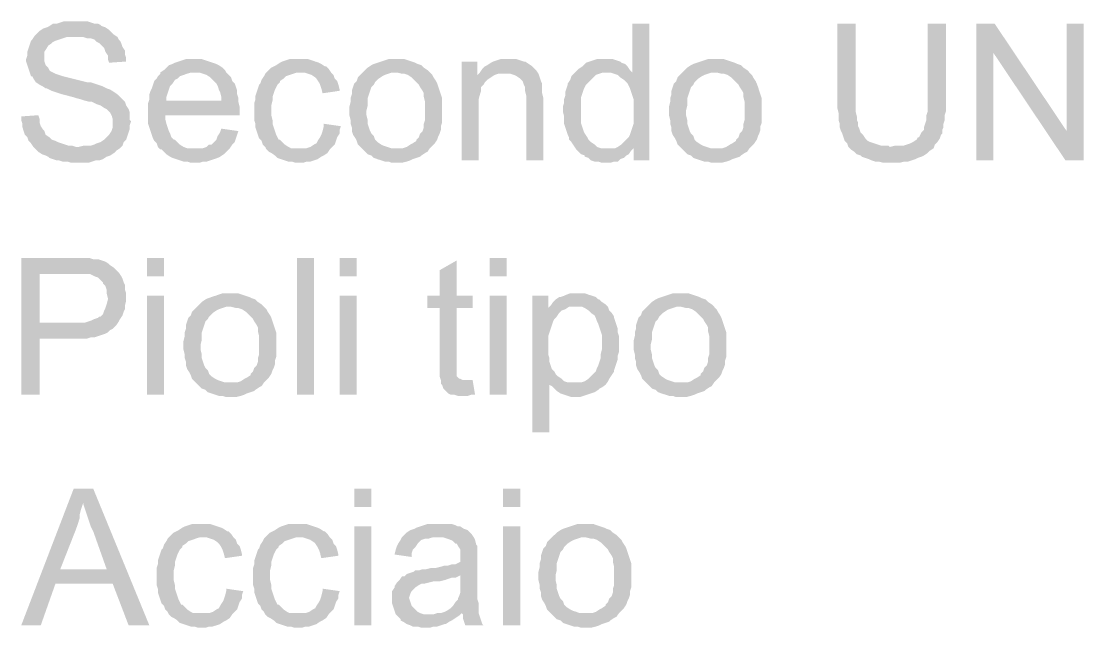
# Model space of a CAD drawing. Header units: millimetres. Extents: x -35.3 to 0.3, y 0.4 to 20.6.
# Drawn here: x -34.538 to -33.812, y 4.628 to 5.042 of the extents above; entities that cross this region are included whole.
import ezdxf

# ---------------------------------------------------------------- set-up
doc = ezdxf.new("R2010")
doc.units = ezdxf.units.MM
doc.layers.add('PDF _Riempimenti solidi', color=7, linetype='Continuous')

msp = doc.modelspace()

# ---------------------------------------------------------------- hatches: boundary and pattern name
at = {"layer": 'PDF _Riempimenti solidi', "transparency": 33554559}
for points in [[(-34.501, 5.04184), (-34.5085, 5.04184), (-34.511, 5.04101), (-34.5135, 5.04017), (-34.516, 5.04017), (-34.5185, 5.03851), (-34.52017, 5.03767), (-34.52267, 5.03684), (-34.52517, 5.03517), (-34.52683, 5.03351), (-34.5285, 5.03184), (-34.53017, 5.02934), (-34.531, 5.02851), (-34.5335, 5.02101), (-34.5335, 5.01851), (-34.53433, 5.01601), (-34.53433, 5.01434), (-34.5335, 5.01184), (-34.531, 5.00434), (-34.53017, 5.00434), (-34.52933, 5.00267), (-34.52767, 5.00017), (-34.52517, 4.99851), (-34.5235, 4.99767), (-34.521, 4.99601), (-34.52017, 4.99601), (-34.5185, 4.99517), (-34.51683, 4.99434), (-34.51183, 4.99267), (-34.50933, 4.99184), (-34.506, 4.99101), (-34.50267, 4.99017), (-34.50017, 4.98934), (-34.49683, 4.98851), (-34.49433, 4.98767), (-34.491, 4.98684), (-34.48933, 4.98684), (-34.48767, 4.98601), (-34.486, 4.98517), (-34.4835, 4.98434), (-34.481, 4.98267), (-34.47933, 4.98184), (-34.47767, 4.98017), (-34.47683, 4.97934), (-34.476, 4.97767), (-34.47517, 4.97517), (-34.47517, 4.96934), (-34.476, 4.96684), (-34.47767, 4.96434), (-34.481, 4.96101), (-34.4835, 4.95934), (-34.486, 4.95851), (-34.48767, 4.95767), (-34.49017, 4.95684), (-34.49517, 4.95684), (-34.4985, 4.95601), (-34.52933, 4.95601), (-34.526, 4.95267), (-34.5235, 4.95101), (-34.521, 4.95017), (-34.51933, 4.94934), (-34.5185, 4.94851), (-34.516, 4.94767), (-34.5135, 4.94684), (-34.51183, 4.94684), (-34.50933, 4.94601), (-34.506, 4.94601), (-34.5035, 4.94517), (-34.49183, 4.94517), (-34.48683, 4.94684), (-34.48433, 4.94684), (-34.48183, 4.94767), (-34.47933, 4.94934), (-34.47683, 4.95017), (-34.47433, 4.95184), (-34.47267, 4.95351), (-34.47017, 4.95517), (-34.4685, 4.95684), (-34.46767, 4.95934), (-34.466, 4.96101), (-34.46517, 4.96351), (-34.46433, 4.96601), (-34.4635, 4.96851), (-34.4635, 4.97101), (-34.46267, 4.97351), (-34.4635, 4.97434), (-34.4635, 4.97934), (-34.46433, 4.98184), (-34.466, 4.98434), (-34.46683, 4.98684), (-34.47017, 4.99017), (-34.47183, 4.99184), (-34.47433, 4.99351), (-34.47683, 4.99517), (-34.47933, 4.99601), (-34.481, 4.99684), (-34.48267, 4.99767), (-34.48767, 4.99934), (-34.49017, 5.00017), (-34.49267, 5.00017), (-34.50933, 5.00434), (-34.51183, 5.00517), (-34.51433, 5.00601), (-34.516, 5.00684), (-34.51767, 5.00767), (-34.5185, 5.00851), (-34.51933, 5.01017), (-34.521, 5.01184), (-34.52183, 5.01434), (-34.52183, 5.02101), (-34.52017, 5.02351), (-34.51933, 5.02517), (-34.51683, 5.02684), (-34.516, 5.02767), (-34.51433, 5.02851), (-34.51183, 5.02934), (-34.50933, 5.03017), (-34.50683, 5.03101), (-34.47183, 5.03101), (-34.47433, 5.03267), (-34.476, 5.03434), (-34.47767, 5.03601), (-34.48017, 5.03767), (-34.48267, 5.03851), (-34.4835, 5.03934), (-34.48517, 5.04017), (-34.48767, 5.04017), (-34.49017, 5.04101), (-34.49267, 5.04184), (-34.4985, 5.04184)], [(-34.1085, 5.04017), (-34.12017, 5.04017), (-34.12017, 5.00684), (-34.13767, 5.00684), (-34.13517, 5.00684), (-34.13267, 5.00601), (-34.13017, 5.00517), (-34.1285, 5.00351), (-34.126, 5.00184), (-34.12433, 5.00017), (-34.1235, 4.99934), (-34.12183, 4.99601), (-34.121, 4.99351), (-34.12017, 4.99101), (-34.11933, 4.98851), (-34.11933, 4.97184), (-34.12017, 4.96934), (-34.12183, 4.96434), (-34.12267, 4.96267), (-34.126, 4.95934), (-34.12767, 4.95767), (-34.13017, 4.95601), (-34.13183, 4.95517), (-34.11933, 4.95517), (-34.11933, 4.94684), (-34.1085, 4.94684)], [(-33.96767, 5.04017), (-33.98017, 5.04017), (-33.98017, 4.98267), (-33.97933, 4.97934), (-33.97933, 4.97434), (-33.9785, 4.97184), (-33.9785, 4.96934), (-33.97767, 4.96684), (-33.97683, 4.96517), (-33.97517, 4.96017), (-33.9735, 4.95851), (-33.97267, 4.95601), (-33.94433, 4.95601), (-33.94517, 4.95684), (-33.95017, 4.95684), (-33.95267, 4.95767), (-33.95517, 4.95851), (-33.95767, 4.95934), (-33.95933, 4.96017), (-33.961, 4.96184), (-33.96267, 4.96434), (-33.96433, 4.96601), (-33.96517, 4.96851), (-33.966, 4.97017), (-33.966, 4.97267), (-33.96683, 4.97434), (-33.96683, 4.97684), (-33.96767, 4.98017), (-33.96767, 4.98684)], [(-33.906, 5.04017), (-33.9185, 5.04017), (-33.9185, 4.98017), (-33.91933, 4.97767), (-33.91933, 4.97434), (-33.92017, 4.97184), (-33.921, 4.96934), (-33.921, 4.96767), (-33.92267, 4.96601), (-33.9235, 4.96434), (-33.92433, 4.96267), (-33.92517, 4.96267), (-33.926, 4.96101), (-33.9285, 4.95934), (-33.93017, 4.95851), (-33.93267, 4.95767), (-33.93517, 4.95684), (-33.941, 4.95684), (-33.94433, 4.95601), (-33.97267, 4.95601), (-33.971, 4.95434), (-33.9685, 4.95267), (-33.96683, 4.95101), (-33.96433, 4.95017), (-33.9635, 4.94934), (-33.961, 4.94851), (-33.9585, 4.94767), (-33.95683, 4.94684), (-33.95433, 4.94601), (-33.95183, 4.94601), (-33.9485, 4.94517), (-33.93767, 4.94517), (-33.93433, 4.94601), (-33.93183, 4.94601), (-33.92933, 4.94684), (-33.92683, 4.94767), (-33.92517, 4.94851), (-33.92267, 4.94934), (-33.921, 4.95017), (-33.9185, 4.95184), (-33.91683, 4.95351), (-33.91433, 4.95517), (-33.9135, 4.95767), (-33.91183, 4.95934), (-33.91017, 4.96184), (-33.90933, 4.96434), (-33.9085, 4.96517), (-33.9085, 4.96767), (-33.90767, 4.96934), (-33.90767, 4.97184), (-33.90683, 4.97434), (-33.90683, 4.97767), (-33.906, 4.98017), (-33.906, 4.98601)], [(-33.87267, 5.04017), (-33.88517, 5.04017), (-33.88517, 4.94684), (-33.8735, 4.94684), (-33.8735, 5.02017)], [(-33.87267, 5.04017), (-33.8735, 5.02017), (-33.82433, 4.94684), (-33.8235, 4.96684)], [(-33.81183, 5.04017), (-33.8235, 5.04017), (-33.8235, 4.96684), (-33.82433, 4.94684), (-33.81183, 4.94684)], [(-34.47183, 5.03101), (-34.50017, 5.03101), (-34.49517, 5.03101), (-34.49267, 5.03017), (-34.49017, 5.03017), (-34.48767, 5.02934), (-34.486, 5.02767), (-34.48433, 5.02684), (-34.481, 5.02351), (-34.48017, 5.02101), (-34.4785, 5.01851), (-34.4785, 5.01601), (-34.47767, 5.01351), (-34.466, 5.01434), (-34.466, 5.01684), (-34.46683, 5.01934), (-34.46683, 5.02184), (-34.4685, 5.02434), (-34.46933, 5.02684), (-34.47017, 5.02851), (-34.471, 5.02934)], [(-34.41933, 5.01601), (-34.42517, 5.01601), (-34.42767, 5.01517), (-34.43267, 5.01351), (-34.43433, 5.01267), (-34.43683, 5.01184), (-34.4385, 5.01017), (-34.44017, 5.00851), (-34.44267, 5.00684), (-34.416, 5.00684), (-34.4135, 5.00601), (-34.411, 5.00517), (-34.4085, 5.00351), (-34.40433, 4.99934), (-34.4035, 4.99767), (-34.40267, 4.99517), (-34.40183, 4.99351), (-34.401, 4.99017), (-34.401, 4.98767), (-34.4385, 4.98767), (-34.38933, 4.98684), (-34.38933, 4.98934), (-34.39017, 4.99184), (-34.39017, 4.99434), (-34.39183, 4.99934), (-34.3935, 5.00101), (-34.39433, 5.00351), (-34.39767, 5.00684), (-34.3985, 5.00851), (-34.40017, 5.01017), (-34.40267, 5.01184), (-34.40433, 5.01267), (-34.40683, 5.01351), (-34.41183, 5.01517), (-34.41433, 5.01601), (-34.41683, 5.01601)], [(-34.34767, 5.01601), (-34.35433, 5.01601), (-34.35683, 5.01517), (-34.35933, 5.01434), (-34.361, 5.01351), (-34.3635, 5.01184), (-34.36683, 5.01017), (-34.3685, 5.00851), (-34.371, 5.00601), (-34.37183, 5.00434), (-34.3735, 5.00184), (-34.37433, 4.99934), (-34.37517, 4.99851), (-34.376, 4.99601), (-34.37683, 4.99351), (-34.37767, 4.99101), (-34.37767, 4.98851), (-34.3785, 4.98601), (-34.3785, 4.97434), (-34.37767, 4.97184), (-34.37767, 4.96934), (-34.376, 4.96434), (-34.37517, 4.96184), (-34.3735, 4.96017), (-34.37267, 4.95767), (-34.371, 4.95601), (-34.37017, 4.95434), (-34.34767, 4.95517), (-34.3535, 4.95517), (-34.35517, 4.95601), (-34.35767, 4.95767), (-34.35933, 4.95934), (-34.361, 4.96101), (-34.36183, 4.96101), (-34.3635, 4.96434), (-34.36517, 4.96934), (-34.366, 4.97184), (-34.366, 4.97434), (-34.36683, 4.97767), (-34.36683, 4.98434), (-34.366, 4.98767), (-34.366, 4.99017), (-34.36517, 4.99267), (-34.36433, 4.99517), (-34.36267, 4.99851), (-34.361, 5.00017), (-34.361, 5.00101), (-34.3585, 5.00267), (-34.35683, 5.00434), (-34.35183, 5.00601), (-34.34933, 5.00684), (-34.326, 5.00684), (-34.32767, 5.00934), (-34.32933, 5.01101), (-34.33017, 5.01101), (-34.33267, 5.01267), (-34.33433, 5.01351), (-34.33683, 5.01434), (-34.34183, 5.01601), (-34.34433, 5.01601)], [(-34.28183, 5.01601), (-34.28683, 5.01601), (-34.28933, 5.01517), (-34.29433, 5.01351), (-34.29683, 5.01267), (-34.2985, 5.01184), (-34.301, 5.01017), (-34.30433, 5.00684), (-34.281, 5.00684), (-34.27767, 5.00601), (-34.276, 5.00601), (-34.2735, 5.00517), (-34.271, 5.00351), (-34.26933, 5.00184), (-34.266, 4.99851), (-34.26517, 4.99684), (-34.2635, 4.99434), (-34.26267, 4.99267), (-34.26267, 4.99017), (-34.26183, 4.98684), (-34.26183, 4.97434), (-34.26267, 4.97184), (-34.26267, 4.96934), (-34.2635, 4.96684), (-34.26517, 4.96517), (-34.266, 4.96267), (-34.26767, 4.96101), (-34.26767, 4.96017), (-34.27017, 4.95851), (-34.27183, 4.95767), (-34.27433, 4.95601), (-34.27683, 4.95517), (-34.28183, 4.95517), (-34.30433, 4.95434), (-34.301, 4.95101), (-34.2985, 4.95017), (-34.29683, 4.94851), (-34.29433, 4.94767), (-34.28933, 4.94601), (-34.28683, 4.94601), (-34.28433, 4.94517), (-34.27767, 4.94517), (-34.27433, 4.94601), (-34.27183, 4.94684), (-34.27017, 4.94767), (-34.26767, 4.94851), (-34.26517, 4.94934), (-34.26433, 4.95017), (-34.26183, 4.95184), (-34.26017, 4.95267), (-34.2585, 4.95517), (-34.25517, 4.95851), (-34.2535, 4.96101), (-34.25267, 4.96351), (-34.25183, 4.96517), (-34.251, 4.96767), (-34.251, 4.97017), (-34.25017, 4.97267), (-34.25017, 4.98934), (-34.251, 4.99184), (-34.2535, 4.99934), (-34.25433, 5.00101), (-34.256, 5.00351), (-34.25683, 5.00517), (-34.2585, 5.00684), (-34.26017, 5.00851), (-34.26267, 5.01017), (-34.26433, 5.01184), (-34.26683, 5.01267), (-34.2685, 5.01351), (-34.2735, 5.01517), (-34.276, 5.01601), (-34.2785, 5.01601)], [(-34.20433, 5.01601), (-34.21017, 5.01601), (-34.21267, 5.01517), (-34.21517, 5.01434), (-34.21683, 5.01351), (-34.21933, 5.01184), (-34.221, 5.01101), (-34.22267, 5.00934), (-34.22433, 5.00684), (-34.20683, 5.00601), (-34.2035, 5.00601), (-34.201, 5.00517), (-34.19933, 5.00434), (-34.19683, 5.00267), (-34.19517, 5.00101), (-34.19433, 4.99851), (-34.1935, 4.99684), (-34.1935, 4.99434), (-34.19267, 4.99101), (-34.19267, 4.94684), (-34.181, 4.94684), (-34.181, 4.98934), (-34.18183, 4.99267), (-34.18183, 4.99934), (-34.18267, 5.00101), (-34.18433, 5.00601), (-34.186, 5.00851), (-34.18683, 5.00934), (-34.1885, 5.01101), (-34.191, 5.01267), (-34.1935, 5.01434), (-34.19433, 5.01434), (-34.19683, 5.01517), (-34.19933, 5.01601), (-34.20183, 5.01601)], [(-34.1385, 5.01601), (-34.14433, 5.01601), (-34.14683, 5.01517), (-34.14933, 5.01434), (-34.15183, 5.01351), (-34.1535, 5.01184), (-34.15433, 5.01101), (-34.15683, 5.00934), (-34.1585, 5.00767), (-34.16183, 5.00434), (-34.16267, 5.00184), (-34.16433, 4.99934), (-34.16433, 4.99851), (-34.16517, 4.99601), (-34.166, 4.99351), (-34.166, 4.99101), (-34.16683, 4.98851), (-34.16683, 4.98601), (-34.16767, 4.98351), (-34.16767, 4.98017), (-34.16683, 4.97684), (-34.16683, 4.97184), (-34.166, 4.96934), (-34.16517, 4.96684), (-34.16433, 4.96434), (-34.1635, 4.96267), (-34.1635, 4.96101), (-34.16183, 4.95934), (-34.1585, 4.95434), (-34.13683, 4.95517), (-34.14183, 4.95517), (-34.14433, 4.95601), (-34.146, 4.95767), (-34.1485, 4.95934), (-34.15017, 4.96101), (-34.151, 4.96267), (-34.15267, 4.96517), (-34.1535, 4.96684), (-34.15433, 4.96934), (-34.15517, 4.97184), (-34.15517, 4.99017), (-34.15433, 4.99267), (-34.1535, 4.99517), (-34.15267, 4.99684), (-34.15183, 4.99851), (-34.15017, 5.00017), (-34.14683, 5.00351), (-34.14517, 5.00517), (-34.14267, 5.00601), (-34.14017, 5.00684), (-34.12017, 5.00684), (-34.12183, 5.00851), (-34.1235, 5.01101), (-34.12517, 5.01267), (-34.12767, 5.01351), (-34.1285, 5.01434), (-34.1335, 5.01601), (-34.136, 5.01601)], [(-34.0635, 5.01601), (-34.0685, 5.01601), (-34.071, 5.01517), (-34.0735, 5.01434), (-34.0785, 5.01267), (-34.08017, 5.01184), (-34.08267, 5.01017), (-34.08433, 5.00851), (-34.086, 5.00684), (-34.06267, 5.00684), (-34.05933, 5.00601), (-34.05767, 5.00601), (-34.05517, 5.00517), (-34.05267, 5.00351), (-34.04933, 5.00017), (-34.04767, 4.99851), (-34.04683, 4.99684), (-34.04517, 4.99434), (-34.04433, 4.99267), (-34.04433, 4.99017), (-34.0435, 4.98684), (-34.0435, 4.97434), (-34.04433, 4.97184), (-34.04433, 4.96934), (-34.04517, 4.96684), (-34.04683, 4.96517), (-34.04767, 4.96267), (-34.04933, 4.96101), (-34.04933, 4.96017), (-34.05183, 4.95851), (-34.0535, 4.95767), (-34.056, 4.95601), (-34.0585, 4.95517), (-34.0635, 4.95517), (-34.086, 4.95434), (-34.08433, 4.95267), (-34.08267, 4.95101), (-34.08017, 4.95017), (-34.0785, 4.94851), (-34.0735, 4.94684), (-34.071, 4.94601), (-34.0685, 4.94601), (-34.066, 4.94517), (-34.05933, 4.94517), (-34.056, 4.94601), (-34.0535, 4.94684), (-34.05183, 4.94767), (-34.04933, 4.94851), (-34.04683, 4.94934), (-34.046, 4.95017), (-34.0435, 4.95184), (-34.04183, 4.95267), (-34.04017, 4.95517), (-34.03683, 4.95851), (-34.03517, 4.96101), (-34.03433, 4.96351), (-34.0335, 4.96517), (-34.03267, 4.96767), (-34.03267, 4.97017), (-34.03183, 4.97267), (-34.03183, 4.98934), (-34.03267, 4.99184), (-34.0335, 4.99434), (-34.03433, 4.99684), (-34.03517, 4.99934), (-34.036, 5.00101), (-34.03767, 5.00351), (-34.0385, 5.00517), (-34.04017, 5.00684), (-34.04183, 5.00851), (-34.04433, 5.01017), (-34.046, 5.01184), (-34.0485, 5.01267), (-34.05017, 5.01351), (-34.05267, 5.01434), (-34.05767, 5.01601), (-34.06017, 5.01601)], [(-34.226, 5.01434), (-34.23683, 5.01434), (-34.23683, 4.94684), (-34.22517, 4.94684), (-34.22517, 4.98851), (-34.22433, 4.99184), (-34.2235, 4.99434), (-34.2235, 4.99684), (-34.22183, 4.99851), (-34.221, 5.00017), (-34.21933, 5.00184), (-34.21683, 5.00351), (-34.21433, 5.00517), (-34.226, 5.00517)], [(-34.44267, 5.00684), (-34.44267, 5.00601), (-34.44433, 5.00434), (-34.44517, 5.00267), (-34.44683, 5.00101), (-34.4485, 4.99601), (-34.44933, 4.99434), (-34.45017, 4.99184), (-34.45017, 4.98851), (-34.451, 4.98601), (-34.451, 4.97184), (-34.45017, 4.96934), (-34.44767, 4.96184), (-34.44683, 4.96017), (-34.44517, 4.95851), (-34.44433, 4.95601), (-34.44267, 4.95434), (-34.4185, 4.95517), (-34.42433, 4.95517), (-34.42683, 4.95601), (-34.42933, 4.95767), (-34.43267, 4.96101), (-34.4335, 4.96101), (-34.43517, 4.96267), (-34.436, 4.96517), (-34.43683, 4.96684), (-34.43767, 4.96934), (-34.4385, 4.97184), (-34.43933, 4.97517), (-34.43933, 4.97767), (-34.3885, 4.97767), (-34.3885, 4.98351), (-34.38933, 4.98684), (-34.4385, 4.98767), (-34.4385, 4.99017), (-34.43767, 4.99267), (-34.43683, 4.99517), (-34.436, 4.99767), (-34.43433, 4.99934), (-34.43267, 5.00184), (-34.431, 5.00267), (-34.42933, 5.00434), (-34.42433, 5.00601), (-34.42183, 5.00684), (-34.41933, 5.00684)], [(-34.326, 5.00684), (-34.34683, 5.00684), (-34.34433, 5.00684), (-34.34183, 5.00601), (-34.33933, 5.00517), (-34.33683, 5.00351), (-34.336, 5.00267), (-34.33433, 5.00017), (-34.3335, 4.99851), (-34.33267, 4.99601), (-34.33183, 4.99267), (-34.32017, 4.99434), (-34.32017, 4.99517), (-34.321, 4.99851), (-34.32183, 5.00101), (-34.3235, 5.00267), (-34.32433, 5.00517)], [(-34.30433, 5.00684), (-34.30767, 5.00351), (-34.3085, 5.00101), (-34.31017, 4.99934), (-34.311, 4.99684), (-34.31183, 4.99434), (-34.31183, 4.99184), (-34.31267, 4.98934), (-34.31267, 4.98684), (-34.3135, 4.98351), (-34.3135, 4.97767), (-34.31267, 4.97434), (-34.31267, 4.97184), (-34.31183, 4.96934), (-34.31183, 4.96684), (-34.311, 4.96434), (-34.30933, 4.96184), (-34.3085, 4.96017), (-34.30767, 4.95767), (-34.30433, 4.95434), (-34.28183, 4.95517), (-34.28517, 4.95517), (-34.28767, 4.95601), (-34.29017, 4.95684), (-34.29183, 4.95767), (-34.29433, 4.95934), (-34.296, 4.96101), (-34.29683, 4.96351), (-34.2985, 4.96517), (-34.29933, 4.96684), (-34.30017, 4.96934), (-34.301, 4.97184), (-34.301, 4.97434), (-34.30183, 4.97767), (-34.30183, 4.98101), (-34.301, 4.98434), (-34.301, 4.98934), (-34.30017, 4.99184), (-34.29933, 4.99434), (-34.2985, 4.99684), (-34.29683, 4.99851), (-34.296, 5.00017), (-34.2935, 5.00267), (-34.291, 5.00434), (-34.28933, 5.00517), (-34.28683, 5.00601), (-34.28433, 5.00684), (-34.28183, 5.00684)], [(-34.22433, 5.00684), (-34.226, 5.00517), (-34.21433, 5.00517), (-34.21183, 5.00601), (-34.20683, 5.00601)], [(-34.086, 5.00684), (-34.08767, 5.00517), (-34.08933, 5.00351), (-34.09017, 5.00101), (-34.09183, 4.99934), (-34.0935, 4.99434), (-34.0935, 4.99184), (-34.09433, 4.98934), (-34.09433, 4.98684), (-34.09517, 4.98351), (-34.09517, 4.97767), (-34.09433, 4.97434), (-34.09433, 4.97184), (-34.0935, 4.96934), (-34.0935, 4.96684), (-34.09267, 4.96434), (-34.091, 4.96184), (-34.09017, 4.96017), (-34.08933, 4.95767), (-34.08767, 4.95601), (-34.086, 4.95434), (-34.0635, 4.95517), (-34.06683, 4.95517), (-34.07183, 4.95684), (-34.0735, 4.95767), (-34.076, 4.95934), (-34.07767, 4.96101), (-34.0785, 4.96351), (-34.08017, 4.96517), (-34.081, 4.96684), (-34.08183, 4.96934), (-34.08267, 4.97184), (-34.08267, 4.97434), (-34.0835, 4.97767), (-34.0835, 4.98101), (-34.08267, 4.98434), (-34.08267, 4.98934), (-34.08183, 4.99184), (-34.08017, 4.99684), (-34.0785, 4.99851), (-34.07767, 5.00017), (-34.07683, 5.00101), (-34.07517, 5.00267), (-34.07267, 5.00434), (-34.071, 5.00517), (-34.066, 5.00684), (-34.0635, 5.00684)], [(-34.526, 4.97767), (-34.53767, 4.97684), (-34.53767, 4.97434), (-34.53683, 4.97184), (-34.53683, 4.96934), (-34.536, 4.96684), (-34.53517, 4.96434), (-34.5335, 4.96267), (-34.53267, 4.96017), (-34.531, 4.95851), (-34.52933, 4.95601), (-34.4985, 4.95601), (-34.50017, 4.95601), (-34.50267, 4.95684), (-34.50517, 4.95684), (-34.50767, 4.95767), (-34.51267, 4.95934), (-34.51433, 4.96017), (-34.51683, 4.96101), (-34.5185, 4.96267), (-34.521, 4.96434), (-34.52183, 4.96684), (-34.52267, 4.96767), (-34.52433, 4.97017), (-34.52517, 4.97267), (-34.52517, 4.97517)], [(-34.401, 4.96851), (-34.40183, 4.96601), (-34.4035, 4.96351), (-34.40433, 4.96101), (-34.40767, 4.95767), (-34.40933, 4.95767), (-34.411, 4.95601), (-34.4135, 4.95517), (-34.4185, 4.95517), (-34.44267, 4.95434), (-34.44183, 4.95434), (-34.4385, 4.95101), (-34.436, 4.94934), (-34.43433, 4.94851), (-34.43183, 4.94767), (-34.42933, 4.94684), (-34.42683, 4.94601), (-34.42433, 4.94601), (-34.42183, 4.94517), (-34.416, 4.94517), (-34.4135, 4.94601), (-34.411, 4.94601), (-34.4085, 4.94684), (-34.4035, 4.94851), (-34.40183, 4.94934), (-34.39933, 4.95101), (-34.39683, 4.95351), (-34.39517, 4.95517), (-34.3935, 4.95767), (-34.39183, 4.95934), (-34.39017, 4.96434), (-34.38933, 4.96684)], [(-34.331, 4.97184), (-34.331, 4.97017), (-34.33183, 4.96684), (-34.33267, 4.96434), (-34.3335, 4.96267), (-34.33517, 4.96017), (-34.336, 4.95851), (-34.33767, 4.95767), (-34.34017, 4.95601), (-34.34267, 4.95517), (-34.34767, 4.95517), (-34.37017, 4.95434), (-34.3685, 4.95267), (-34.36683, 4.95184), (-34.36433, 4.95017), (-34.36267, 4.94851), (-34.35767, 4.94684), (-34.35517, 4.94601), (-34.35267, 4.94601), (-34.35017, 4.94517), (-34.34517, 4.94517), (-34.34267, 4.94601), (-34.34017, 4.94601), (-34.33767, 4.94684), (-34.33517, 4.94767), (-34.33267, 4.94934), (-34.331, 4.95017), (-34.3285, 4.95184), (-34.32683, 4.95434), (-34.32517, 4.95601), (-34.3235, 4.95767), (-34.32183, 4.96267), (-34.32017, 4.96517), (-34.32017, 4.96767), (-34.31933, 4.97017)], [(-34.13183, 4.95517), (-34.13683, 4.95517), (-34.1585, 4.95434), (-34.15517, 4.95101), (-34.15267, 4.95017), (-34.15267, 4.94934), (-34.15017, 4.94851), (-34.1485, 4.94684), (-34.146, 4.94601), (-34.1435, 4.94601), (-34.141, 4.94517), (-34.13517, 4.94517), (-34.13267, 4.94601), (-34.13017, 4.94601), (-34.1285, 4.94767), (-34.126, 4.94851), (-34.12433, 4.95017), (-34.12267, 4.95101), (-34.121, 4.95351), (-34.11933, 4.95517)], [(-34.50183, 4.88017), (-34.53767, 4.88017), (-34.53767, 4.78684), (-34.52517, 4.78684), (-34.52517, 4.82517), (-34.49267, 4.82517), (-34.49017, 4.82601), (-34.48767, 4.82601), (-34.48267, 4.82767), (-34.48017, 4.82851), (-34.4785, 4.82934), (-34.47683, 4.83101), (-34.47517, 4.83184), (-34.4735, 4.83351), (-34.47267, 4.83434), (-34.52517, 4.83601), (-34.52517, 4.86934), (-34.501, 4.86934), (-34.471, 4.87017), (-34.47433, 4.87351), (-34.47683, 4.87517), (-34.47767, 4.87601), (-34.48017, 4.87767), (-34.48267, 4.87851), (-34.48517, 4.87934), (-34.4885, 4.87934), (-34.491, 4.88017), (-34.49933, 4.88017)], [(-34.44017, 4.86767), (-34.44017, 4.88017), (-34.45184, 4.88017), (-34.45184, 4.86767)], [(-34.33767, 4.78684), (-34.33767, 4.88017), (-34.34933, 4.88017), (-34.34933, 4.78684)], [(-34.3085, 4.86767), (-34.3085, 4.88017), (-34.32017, 4.88017), (-34.32017, 4.86767)], [(-34.24017, 4.87851), (-34.25183, 4.87184), (-34.25183, 4.85434), (-34.26017, 4.85434), (-34.26017, 4.84601), (-34.25183, 4.84601), (-34.25183, 4.79934), (-34.251, 4.79684), (-34.23433, 4.79684), (-34.236, 4.79684), (-34.23767, 4.79767), (-34.2385, 4.79767), (-34.24017, 4.79934), (-34.24017, 4.84601), (-34.22933, 4.84601), (-34.22933, 4.85434), (-34.24017, 4.85434)], [(-34.206, 4.86767), (-34.206, 4.88017), (-34.21767, 4.88017), (-34.21767, 4.86767)], [(-34.471, 4.87017), (-34.501, 4.86934), (-34.491, 4.86934), (-34.48767, 4.86767), (-34.48517, 4.86684), (-34.4835, 4.86517), (-34.48183, 4.86351), (-34.48183, 4.86267), (-34.48017, 4.86101), (-34.47933, 4.85851), (-34.47933, 4.85601), (-34.4785, 4.85267), (-34.4785, 4.85184), (-34.47933, 4.84851), (-34.48017, 4.84601), (-34.481, 4.84434), (-34.48183, 4.84184), (-34.4835, 4.84017), (-34.48433, 4.84017), (-34.48517, 4.83934), (-34.48767, 4.83851), (-34.48933, 4.83767), (-34.49183, 4.83684), (-34.49433, 4.83601), (-34.52517, 4.83601), (-34.47267, 4.83434), (-34.471, 4.83684), (-34.47017, 4.83851), (-34.4685, 4.84101), (-34.46767, 4.84351), (-34.46683, 4.84517), (-34.46683, 4.84767), (-34.466, 4.85101), (-34.466, 4.85601), (-34.46683, 4.85851), (-34.46683, 4.86184), (-34.46767, 4.86351), (-34.4685, 4.86601), (-34.46933, 4.86767)], [(-34.39517, 4.85601), (-34.40017, 4.85601), (-34.40517, 4.85434), (-34.40767, 4.85351), (-34.41017, 4.85267), (-34.41183, 4.85184), (-34.41433, 4.85017), (-34.41767, 4.84684), (-34.39433, 4.84684), (-34.391, 4.84601), (-34.38933, 4.84601), (-34.38683, 4.84517), (-34.38433, 4.84351), (-34.38267, 4.84184), (-34.37933, 4.83851), (-34.3785, 4.83684), (-34.37683, 4.83434), (-34.376, 4.83267), (-34.376, 4.83017), (-34.37517, 4.82684), (-34.37517, 4.81434), (-34.376, 4.81184), (-34.376, 4.80934), (-34.37683, 4.80684), (-34.3785, 4.80517), (-34.37933, 4.80267), (-34.381, 4.80101), (-34.381, 4.80017), (-34.3835, 4.79851), (-34.38517, 4.79767), (-34.38767, 4.79601), (-34.39017, 4.79517), (-34.39517, 4.79517), (-34.41767, 4.79434), (-34.41433, 4.79101), (-34.41183, 4.79017), (-34.41017, 4.78851), (-34.40767, 4.78767), (-34.40517, 4.78684), (-34.40267, 4.78601), (-34.40017, 4.78601), (-34.39767, 4.78517), (-34.391, 4.78517), (-34.38767, 4.78601), (-34.38517, 4.78684), (-34.3835, 4.78767), (-34.3785, 4.78934), (-34.37767, 4.79017), (-34.37517, 4.79184), (-34.3735, 4.79267), (-34.37183, 4.79517), (-34.37017, 4.79684), (-34.3685, 4.79851), (-34.36683, 4.80101), (-34.366, 4.80351), (-34.36517, 4.80517), (-34.36433, 4.80767), (-34.36433, 4.81017), (-34.3635, 4.81267), (-34.3635, 4.82934), (-34.36683, 4.83934), (-34.36767, 4.84101), (-34.36933, 4.84351), (-34.37017, 4.84517), (-34.37183, 4.84684), (-34.3735, 4.84851), (-34.376, 4.85017), (-34.37767, 4.85184), (-34.38017, 4.85267), (-34.38183, 4.85351), (-34.38433, 4.85434), (-34.38683, 4.85517), (-34.38933, 4.85601), (-34.39183, 4.85601)], [(-34.15767, 4.85601), (-34.16267, 4.85601), (-34.16517, 4.85517), (-34.16683, 4.85434), (-34.16933, 4.85351), (-34.17017, 4.85351), (-34.17267, 4.85184), (-34.17433, 4.85017), (-34.176, 4.84767), (-34.15933, 4.84684), (-34.15433, 4.84684), (-34.15267, 4.84601), (-34.15017, 4.84434), (-34.1485, 4.84267), (-34.146, 4.84101), (-34.14517, 4.83934), (-34.14433, 4.83684), (-34.1435, 4.83517), (-34.141, 4.82767), (-34.141, 4.81767), (-34.14183, 4.81434), (-34.14183, 4.81184), (-34.1435, 4.80684), (-34.14433, 4.80517), (-34.14517, 4.80267), (-34.14683, 4.80101), (-34.15017, 4.79767), (-34.15267, 4.79601), (-34.15517, 4.79517), (-34.15933, 4.79517), (-34.17683, 4.79351), (-34.17517, 4.79267), (-34.17183, 4.78934), (-34.16933, 4.78767), (-34.16433, 4.78601), (-34.16183, 4.78517), (-34.156, 4.78517), (-34.1535, 4.78601), (-34.151, 4.78684), (-34.1485, 4.78767), (-34.146, 4.78851), (-34.1435, 4.79017), (-34.14267, 4.79101), (-34.141, 4.79184), (-34.1385, 4.79351), (-34.13683, 4.79601), (-34.136, 4.79767), (-34.13267, 4.80267), (-34.13267, 4.80351), (-34.13183, 4.80601), (-34.131, 4.80851), (-34.13017, 4.81101), (-34.13017, 4.81351), (-34.12933, 4.81601), (-34.12933, 4.82684), (-34.13017, 4.82934), (-34.13017, 4.83184), (-34.131, 4.83434), (-34.13183, 4.83684), (-34.13267, 4.83934), (-34.13267, 4.84017), (-34.13433, 4.84267), (-34.136, 4.84434), (-34.13683, 4.84684), (-34.1385, 4.84851), (-34.141, 4.85017), (-34.14267, 4.85184), (-34.1435, 4.85184), (-34.14517, 4.85351), (-34.14767, 4.85434), (-34.15017, 4.85517), (-34.15267, 4.85601), (-34.15517, 4.85601)], [(-34.08767, 4.85601), (-34.09267, 4.85601), (-34.09517, 4.85517), (-34.10017, 4.85351), (-34.10267, 4.85267), (-34.10433, 4.85184), (-34.10683, 4.85017), (-34.1085, 4.84851), (-34.11017, 4.84684), (-34.08683, 4.84684), (-34.0835, 4.84601), (-34.08183, 4.84601), (-34.07933, 4.84517), (-34.07683, 4.84351), (-34.07517, 4.84184), (-34.07183, 4.83851), (-34.071, 4.83684), (-34.06933, 4.83434), (-34.0685, 4.83267), (-34.0685, 4.83017), (-34.06767, 4.82684), (-34.06767, 4.81434), (-34.0685, 4.81184), (-34.0685, 4.80934), (-34.06933, 4.80684), (-34.071, 4.80517), (-34.07183, 4.80267), (-34.0735, 4.80101), (-34.0735, 4.80017), (-34.076, 4.79851), (-34.07767, 4.79767), (-34.08017, 4.79601), (-34.08267, 4.79517), (-34.08767, 4.79517), (-34.11017, 4.79434), (-34.1085, 4.79267), (-34.10683, 4.79101), (-34.10433, 4.79017), (-34.10267, 4.78851), (-34.10017, 4.78767), (-34.09517, 4.78601), (-34.09267, 4.78601), (-34.09017, 4.78517), (-34.0835, 4.78517), (-34.08017, 4.78601), (-34.07767, 4.78684), (-34.076, 4.78767), (-34.0735, 4.78851), (-34.071, 4.78934), (-34.07017, 4.79017), (-34.06767, 4.79184), (-34.066, 4.79267), (-34.06433, 4.79517), (-34.061, 4.79851), (-34.05933, 4.80101), (-34.0585, 4.80351), (-34.05767, 4.80517), (-34.05683, 4.80767), (-34.05683, 4.81017), (-34.056, 4.81267), (-34.056, 4.82934), (-34.05683, 4.83184), (-34.05933, 4.83934), (-34.06017, 4.84101), (-34.06183, 4.84351), (-34.06267, 4.84517), (-34.06433, 4.84684), (-34.066, 4.84851), (-34.0685, 4.85017), (-34.07017, 4.85184), (-34.07267, 4.85267), (-34.07433, 4.85351), (-34.07933, 4.85517), (-34.08183, 4.85601), (-34.08433, 4.85601)], [(-34.44017, 4.78684), (-34.44017, 4.85434), (-34.45184, 4.85434), (-34.45184, 4.78684)], [(-34.3085, 4.78684), (-34.3085, 4.85434), (-34.32017, 4.85434), (-34.32017, 4.78684)], [(-34.206, 4.78684), (-34.206, 4.85434), (-34.21767, 4.85434), (-34.21767, 4.78684)], [(-34.17767, 4.85434), (-34.1885, 4.85434), (-34.1885, 4.76101), (-34.17683, 4.76101), (-34.17683, 4.79351), (-34.15933, 4.79517), (-34.16433, 4.79517), (-34.16683, 4.79601), (-34.1685, 4.79767), (-34.171, 4.79934), (-34.17267, 4.80101), (-34.1735, 4.80267), (-34.17517, 4.80434), (-34.17683, 4.80934), (-34.17683, 4.81184), (-34.17767, 4.81434), (-34.17767, 4.82684), (-34.17433, 4.83684), (-34.1735, 4.83851), (-34.17183, 4.84017), (-34.17017, 4.84267), (-34.1685, 4.84434), (-34.166, 4.84517), (-34.17767, 4.84601)], [(-34.41767, 4.84684), (-34.41933, 4.84517), (-34.421, 4.84351), (-34.42183, 4.84101), (-34.4235, 4.83934), (-34.42433, 4.83684), (-34.42517, 4.83434), (-34.42517, 4.83184), (-34.426, 4.82934), (-34.426, 4.82684), (-34.42683, 4.82351), (-34.42683, 4.81767), (-34.426, 4.81434), (-34.426, 4.81184), (-34.42517, 4.80934), (-34.42517, 4.80684), (-34.42433, 4.80434), (-34.42267, 4.80184), (-34.42183, 4.80017), (-34.421, 4.79767), (-34.41767, 4.79434), (-34.39517, 4.79517), (-34.3985, 4.79517), (-34.401, 4.79601), (-34.4035, 4.79684), (-34.40517, 4.79767), (-34.40767, 4.79934), (-34.40933, 4.80101), (-34.41017, 4.80351), (-34.41183, 4.80517), (-34.41267, 4.80684), (-34.41433, 4.81184), (-34.41433, 4.81434), (-34.41517, 4.81767), (-34.41517, 4.82101), (-34.41433, 4.82434), (-34.41433, 4.82934), (-34.41183, 4.83684), (-34.41017, 4.83851), (-34.40933, 4.84017), (-34.4085, 4.84101), (-34.40683, 4.84267), (-34.40433, 4.84434), (-34.40267, 4.84517), (-34.40017, 4.84601), (-34.39767, 4.84684), (-34.39517, 4.84684)], [(-34.176, 4.84767), (-34.17767, 4.84601), (-34.166, 4.84517), (-34.1635, 4.84684), (-34.15933, 4.84684)], [(-34.11017, 4.84684), (-34.11183, 4.84517), (-34.1135, 4.84351), (-34.11433, 4.84101), (-34.116, 4.83934), (-34.11683, 4.83684), (-34.11767, 4.83434), (-34.11767, 4.83184), (-34.1185, 4.82934), (-34.1185, 4.82684), (-34.11933, 4.82351), (-34.11933, 4.81767), (-34.1185, 4.81434), (-34.1185, 4.81184), (-34.11767, 4.80934), (-34.11767, 4.80684), (-34.11683, 4.80434), (-34.11517, 4.80184), (-34.11433, 4.80017), (-34.1135, 4.79767), (-34.11183, 4.79601), (-34.11017, 4.79434), (-34.08767, 4.79517), (-34.091, 4.79517), (-34.096, 4.79684), (-34.09767, 4.79767), (-34.10017, 4.79934), (-34.10183, 4.80101), (-34.10267, 4.80351), (-34.10433, 4.80517), (-34.10517, 4.80684), (-34.10683, 4.81184), (-34.10683, 4.81434), (-34.10767, 4.81767), (-34.10767, 4.82101), (-34.10683, 4.82434), (-34.10683, 4.82934), (-34.10517, 4.83434), (-34.10433, 4.83684), (-34.10267, 4.83851), (-34.10183, 4.84017), (-34.09933, 4.84267), (-34.09683, 4.84434), (-34.09517, 4.84517), (-34.09267, 4.84601), (-34.09017, 4.84684), (-34.08767, 4.84684)], [(-34.22933, 4.79684), (-34.251, 4.79684), (-34.251, 4.79434), (-34.25017, 4.79351), (-34.24933, 4.79101), (-34.24767, 4.78934), (-34.246, 4.78767), (-34.24433, 4.78684), (-34.24183, 4.78684), (-34.23933, 4.78601), (-34.23267, 4.78601), (-34.23017, 4.78684), (-34.22767, 4.78684)], [(-34.4885, 4.72267), (-34.50183, 4.72267), (-34.53767, 4.62934), (-34.52433, 4.62934), (-34.51433, 4.65767), (-34.47517, 4.65767), (-34.511, 4.66767), (-34.50017, 4.69517), (-34.49933, 4.69767), (-34.4985, 4.70017), (-34.49767, 4.70267), (-34.49767, 4.70517), (-34.49683, 4.70851), (-34.49517, 4.71351)], [(-34.4885, 4.72267), (-34.49517, 4.71351), (-34.49517, 4.71184), (-34.49433, 4.70934), (-34.4935, 4.70684), (-34.49267, 4.70434), (-34.49183, 4.70184), (-34.491, 4.69934), (-34.49017, 4.69684), (-34.4885, 4.69351), (-34.47933, 4.66767), (-34.511, 4.66767), (-34.47517, 4.65767), (-34.46433, 4.62934), (-34.45017, 4.62934)], [(-34.2985, 4.71017), (-34.2985, 4.72267), (-34.31017, 4.72267), (-34.31017, 4.71017)], [(-34.19683, 4.71017), (-34.19683, 4.72267), (-34.2085, 4.72267), (-34.2085, 4.71017)], [(-34.41433, 4.69851), (-34.421, 4.69851), (-34.426, 4.69684), (-34.42767, 4.69601), (-34.43017, 4.69434), (-34.43183, 4.69351), (-34.4335, 4.69267), (-34.43517, 4.69101), (-34.43767, 4.68851), (-34.4385, 4.68684), (-34.44017, 4.68434), (-34.441, 4.68184), (-34.44183, 4.68101), (-34.44267, 4.67851), (-34.4435, 4.67601), (-34.44433, 4.67351), (-34.44433, 4.67101), (-34.44517, 4.66851), (-34.44517, 4.65684), (-34.44433, 4.65434), (-34.44433, 4.65184), (-34.4435, 4.64934), (-34.44267, 4.64684), (-34.44183, 4.64434), (-34.44017, 4.64267), (-34.43933, 4.64017), (-34.43767, 4.63851), (-34.43683, 4.63684), (-34.41433, 4.63767), (-34.42017, 4.63767), (-34.42183, 4.63851), (-34.42433, 4.64017), (-34.42767, 4.64351), (-34.4285, 4.64351), (-34.42933, 4.64517), (-34.43017, 4.64684), (-34.431, 4.64934), (-34.43183, 4.65184), (-34.43267, 4.65434), (-34.43267, 4.65684), (-34.4335, 4.66017), (-34.4335, 4.66684), (-34.43267, 4.67017), (-34.43267, 4.67267), (-34.43183, 4.67517), (-34.431, 4.67767), (-34.43017, 4.67934), (-34.42933, 4.68101), (-34.42767, 4.68267), (-34.42767, 4.68351), (-34.42517, 4.68517), (-34.4235, 4.68684), (-34.421, 4.68767), (-34.4185, 4.68851), (-34.416, 4.68934), (-34.39267, 4.68934), (-34.39433, 4.69184), (-34.396, 4.69351), (-34.39683, 4.69351), (-34.39933, 4.69517), (-34.401, 4.69601), (-34.4035, 4.69684), (-34.4085, 4.69851), (-34.411, 4.69851)], [(-34.3485, 4.69851), (-34.35517, 4.69851), (-34.35767, 4.69767), (-34.36017, 4.69684), (-34.36183, 4.69601), (-34.36433, 4.69434), (-34.366, 4.69351), (-34.36767, 4.69267), (-34.36933, 4.69101), (-34.37183, 4.68851), (-34.37267, 4.68684), (-34.37433, 4.68434), (-34.37517, 4.68184), (-34.376, 4.68101), (-34.37683, 4.67851), (-34.3785, 4.67351), (-34.3785, 4.67101), (-34.37933, 4.66851), (-34.37933, 4.65684), (-34.3785, 4.65434), (-34.3785, 4.65184), (-34.376, 4.64434), (-34.37433, 4.64267), (-34.3735, 4.64017), (-34.37183, 4.63851), (-34.371, 4.63684), (-34.3485, 4.63767), (-34.35433, 4.63767), (-34.356, 4.63851), (-34.3585, 4.64017), (-34.36183, 4.64351), (-34.36267, 4.64351), (-34.36433, 4.64684), (-34.36683, 4.65434), (-34.36683, 4.65684), (-34.36767, 4.66017), (-34.36767, 4.66684), (-34.36683, 4.67017), (-34.36683, 4.67267), (-34.36517, 4.67767), (-34.36433, 4.67934), (-34.3635, 4.68101), (-34.36183, 4.68267), (-34.36183, 4.68351), (-34.35933, 4.68517), (-34.35767, 4.68684), (-34.35517, 4.68767), (-34.35267, 4.68851), (-34.35017, 4.68934), (-34.32683, 4.68934), (-34.3285, 4.69184), (-34.33017, 4.69351), (-34.331, 4.69351), (-34.3335, 4.69517), (-34.33517, 4.69601), (-34.33767, 4.69684), (-34.34267, 4.69851), (-34.34517, 4.69851)], [(-34.2985, 4.62934), (-34.2985, 4.69684), (-34.31017, 4.69684), (-34.31017, 4.62934)], [(-34.25183, 4.69851), (-34.26017, 4.69851), (-34.26267, 4.69767), (-34.26517, 4.69684), (-34.26767, 4.69601), (-34.26933, 4.69517), (-34.27183, 4.69434), (-34.27433, 4.69267), (-34.276, 4.69101), (-34.27767, 4.68934), (-34.24933, 4.68934), (-34.24683, 4.68851), (-34.24433, 4.68767), (-34.24267, 4.68684), (-34.241, 4.68517), (-34.24017, 4.68517), (-34.23933, 4.68351), (-34.23767, 4.68101), (-34.23767, 4.67267), (-34.241, 4.67101), (-34.2435, 4.67101), (-34.246, 4.67017), (-34.2485, 4.67017), (-34.251, 4.66934), (-34.25433, 4.66851), (-34.25767, 4.66851), (-34.261, 4.66767), (-34.2635, 4.66767), (-34.266, 4.66684), (-34.2685, 4.66684), (-34.26933, 4.66601), (-34.27183, 4.66517), (-34.27433, 4.66434), (-34.23767, 4.66351), (-34.23767, 4.65184), (-34.2385, 4.64934), (-34.23933, 4.64767), (-34.23933, 4.64684), (-34.241, 4.64517), (-34.24267, 4.64267), (-34.24433, 4.64101), (-34.24683, 4.63934), (-34.2485, 4.63851), (-34.251, 4.63767), (-34.23683, 4.63767), (-34.236, 4.63684), (-34.236, 4.63434), (-34.23517, 4.63184), (-34.23433, 4.62934), (-34.22183, 4.62934), (-34.22267, 4.63017), (-34.2235, 4.63267), (-34.22517, 4.63767), (-34.22517, 4.64434), (-34.226, 4.64684), (-34.226, 4.68351), (-34.22683, 4.68434), (-34.22767, 4.68767), (-34.2285, 4.68934), (-34.23017, 4.69184), (-34.23267, 4.69434), (-34.23517, 4.69517), (-34.23767, 4.69684), (-34.23933, 4.69684), (-34.241, 4.69767), (-34.2435, 4.69851), (-34.24933, 4.69851)], [(-34.19683, 4.62934), (-34.19683, 4.69684), (-34.2085, 4.69684), (-34.2085, 4.62934)], [(-34.15267, 4.69851), (-34.15767, 4.69851), (-34.16267, 4.69684), (-34.16517, 4.69601), (-34.16767, 4.69517), (-34.16933, 4.69434), (-34.17183, 4.69267), (-34.17517, 4.68934), (-34.15183, 4.68934), (-34.1485, 4.68851), (-34.14683, 4.68851), (-34.14433, 4.68767), (-34.14183, 4.68601), (-34.14017, 4.68434), (-34.13683, 4.68101), (-34.136, 4.67934), (-34.13433, 4.67684), (-34.1335, 4.67517), (-34.1335, 4.67267), (-34.13267, 4.66934), (-34.13267, 4.65684), (-34.1335, 4.65434), (-34.1335, 4.65184), (-34.13433, 4.64934), (-34.136, 4.64767), (-34.13683, 4.64517), (-34.1385, 4.64351), (-34.1385, 4.64267), (-34.141, 4.64101), (-34.14267, 4.64017), (-34.14517, 4.63851), (-34.14767, 4.63767), (-34.15267, 4.63767), (-34.17517, 4.63684), (-34.17183, 4.63351), (-34.16933, 4.63267), (-34.16767, 4.63101), (-34.16517, 4.63017), (-34.16267, 4.62934), (-34.16017, 4.62851), (-34.15767, 4.62851), (-34.15517, 4.62767), (-34.1485, 4.62767), (-34.14517, 4.62851), (-34.14267, 4.62934), (-34.141, 4.63017), (-34.136, 4.63184), (-34.13517, 4.63267), (-34.13267, 4.63434), (-34.131, 4.63517), (-34.12933, 4.63767), (-34.12767, 4.63934), (-34.126, 4.64101), (-34.12433, 4.64351), (-34.1235, 4.64601), (-34.12267, 4.64767), (-34.12183, 4.65017), (-34.12183, 4.65267), (-34.121, 4.65517), (-34.121, 4.67184), (-34.1235, 4.67934), (-34.12433, 4.68184), (-34.12517, 4.68351), (-34.12683, 4.68601), (-34.12767, 4.68767), (-34.12933, 4.68934), (-34.131, 4.69101), (-34.1335, 4.69267), (-34.13517, 4.69434), (-34.13767, 4.69517), (-34.13933, 4.69601), (-34.14183, 4.69684), (-34.14433, 4.69767), (-34.14683, 4.69851), (-34.14933, 4.69851)], [(-34.39267, 4.68934), (-34.4135, 4.68934), (-34.411, 4.68934), (-34.4085, 4.68851), (-34.406, 4.68767), (-34.4035, 4.68601), (-34.40267, 4.68517), (-34.401, 4.68267), (-34.40017, 4.68101), (-34.39933, 4.67851), (-34.3985, 4.67517), (-34.38683, 4.67684), (-34.38683, 4.67767), (-34.38767, 4.68101), (-34.3885, 4.68351), (-34.39017, 4.68517), (-34.391, 4.68767)], [(-34.32683, 4.68934), (-34.34767, 4.68934), (-34.34517, 4.68934), (-34.34267, 4.68851), (-34.34017, 4.68767), (-34.33767, 4.68601), (-34.33683, 4.68517), (-34.33517, 4.68267), (-34.33433, 4.68101), (-34.3335, 4.67851), (-34.33267, 4.67517), (-34.321, 4.67684), (-34.321, 4.67767), (-34.32183, 4.68101), (-34.32267, 4.68351), (-34.32433, 4.68517), (-34.32517, 4.68767)], [(-34.27767, 4.68934), (-34.2785, 4.68767), (-34.28017, 4.68517), (-34.281, 4.68351), (-34.28183, 4.68101), (-34.28267, 4.67767), (-34.271, 4.67601), (-34.271, 4.67851), (-34.27017, 4.68101), (-34.2685, 4.68267), (-34.26683, 4.68517), (-34.266, 4.68601), (-34.26433, 4.68767), (-34.26183, 4.68851), (-34.25933, 4.68851), (-34.25683, 4.68934), (-34.2535, 4.68934)], [(-34.17517, 4.68934), (-34.1785, 4.68601), (-34.17933, 4.68351), (-34.181, 4.68184), (-34.18183, 4.67934), (-34.18267, 4.67684), (-34.18267, 4.67434), (-34.1835, 4.67184), (-34.1835, 4.66934), (-34.18433, 4.66601), (-34.18433, 4.66017), (-34.1835, 4.65684), (-34.1835, 4.65434), (-34.18267, 4.65184), (-34.18267, 4.64934), (-34.18183, 4.64684), (-34.18017, 4.64434), (-34.17933, 4.64267), (-34.1785, 4.64017), (-34.17683, 4.63851), (-34.17517, 4.63684), (-34.15267, 4.63767), (-34.156, 4.63767), (-34.1585, 4.63851), (-34.161, 4.63934), (-34.16267, 4.64017), (-34.16517, 4.64184), (-34.16683, 4.64351), (-34.16767, 4.64601), (-34.16933, 4.64767), (-34.17017, 4.64934), (-34.17183, 4.65434), (-34.17183, 4.65684), (-34.17267, 4.66017), (-34.17267, 4.66351), (-34.17183, 4.66684), (-34.17183, 4.67184), (-34.16933, 4.67934), (-34.16767, 4.68101), (-34.16683, 4.68267), (-34.166, 4.68351), (-34.16433, 4.68517), (-34.16183, 4.68684), (-34.16017, 4.68767), (-34.15767, 4.68851), (-34.15517, 4.68934), (-34.15267, 4.68934)], [(-34.27433, 4.66434), (-34.276, 4.66267), (-34.27767, 4.66267), (-34.27933, 4.66017), (-34.281, 4.65851), (-34.28267, 4.65601), (-34.28267, 4.65517), (-34.28433, 4.65267), (-34.28433, 4.64434), (-34.2835, 4.64184), (-34.28267, 4.63934), (-34.28183, 4.63684), (-34.2785, 4.63351), (-34.2785, 4.63267), (-34.27683, 4.63184), (-34.27433, 4.63017), (-34.27183, 4.62934), (-34.27017, 4.62851), (-34.26683, 4.62851), (-34.26433, 4.62767), (-34.2585, 4.62767), (-34.256, 4.62851), (-34.2535, 4.62851), (-34.251, 4.62934), (-34.2485, 4.63017), (-34.24767, 4.63017), (-34.24517, 4.63184), (-34.2435, 4.63267), (-34.241, 4.63434), (-34.2385, 4.63601), (-34.2585, 4.63684), (-34.26267, 4.63684), (-34.26517, 4.63767), (-34.26683, 4.63851), (-34.26933, 4.64101), (-34.271, 4.64267), (-34.27183, 4.64517), (-34.27267, 4.64767), (-34.27267, 4.64851), (-34.27183, 4.65101), (-34.271, 4.65267), (-34.27017, 4.65351), (-34.2685, 4.65517), (-34.266, 4.65684), (-34.26433, 4.65767), (-34.26267, 4.65767), (-34.25933, 4.65851), (-34.256, 4.65934), (-34.25183, 4.65934), (-34.2485, 4.66017), (-34.246, 4.66101), (-34.2435, 4.66184), (-34.241, 4.66184), (-34.23767, 4.66351)], [(-34.39767, 4.65434), (-34.39767, 4.65267), (-34.3985, 4.64934), (-34.39933, 4.64684), (-34.40017, 4.64517), (-34.40183, 4.64267), (-34.40267, 4.64101), (-34.40433, 4.64017), (-34.40683, 4.63851), (-34.40933, 4.63767), (-34.41433, 4.63767), (-34.43683, 4.63684), (-34.43517, 4.63517), (-34.4335, 4.63434), (-34.431, 4.63267), (-34.42933, 4.63101), (-34.42433, 4.62934), (-34.42183, 4.62851), (-34.41933, 4.62851), (-34.41683, 4.62767), (-34.41183, 4.62767), (-34.40933, 4.62851), (-34.40683, 4.62851), (-34.40433, 4.62934), (-34.40183, 4.63017), (-34.39933, 4.63184), (-34.39767, 4.63267), (-34.39517, 4.63434), (-34.3935, 4.63684), (-34.39183, 4.63851), (-34.39017, 4.64017), (-34.38933, 4.64267), (-34.3885, 4.64517), (-34.38683, 4.64767), (-34.38683, 4.65017), (-34.386, 4.65267)], [(-34.33183, 4.65434), (-34.33183, 4.65267), (-34.33267, 4.64934), (-34.3335, 4.64684), (-34.33433, 4.64517), (-34.336, 4.64267), (-34.33683, 4.64101), (-34.3385, 4.64017), (-34.341, 4.63851), (-34.3435, 4.63767), (-34.3485, 4.63767), (-34.371, 4.63684), (-34.36933, 4.63517), (-34.36767, 4.63434), (-34.36517, 4.63267), (-34.3635, 4.63101), (-34.3585, 4.62934), (-34.356, 4.62851), (-34.3535, 4.62851), (-34.351, 4.62767), (-34.346, 4.62767), (-34.3435, 4.62851), (-34.341, 4.62851), (-34.3385, 4.62934), (-34.336, 4.63017), (-34.3335, 4.63184), (-34.33183, 4.63267), (-34.32933, 4.63434), (-34.32767, 4.63684), (-34.326, 4.63851), (-34.32433, 4.64017), (-34.32267, 4.64517), (-34.321, 4.64767), (-34.321, 4.65017), (-34.32017, 4.65267)], [(-34.251, 4.63767), (-34.2535, 4.63767), (-34.256, 4.63684), (-34.2585, 4.63684), (-34.2385, 4.63601), (-34.23683, 4.63767)]]:
    msp.add_hatch(color=256, dxfattribs=at).paths.add_polyline_path(points)

doc.saveas('drawing.dxf')
